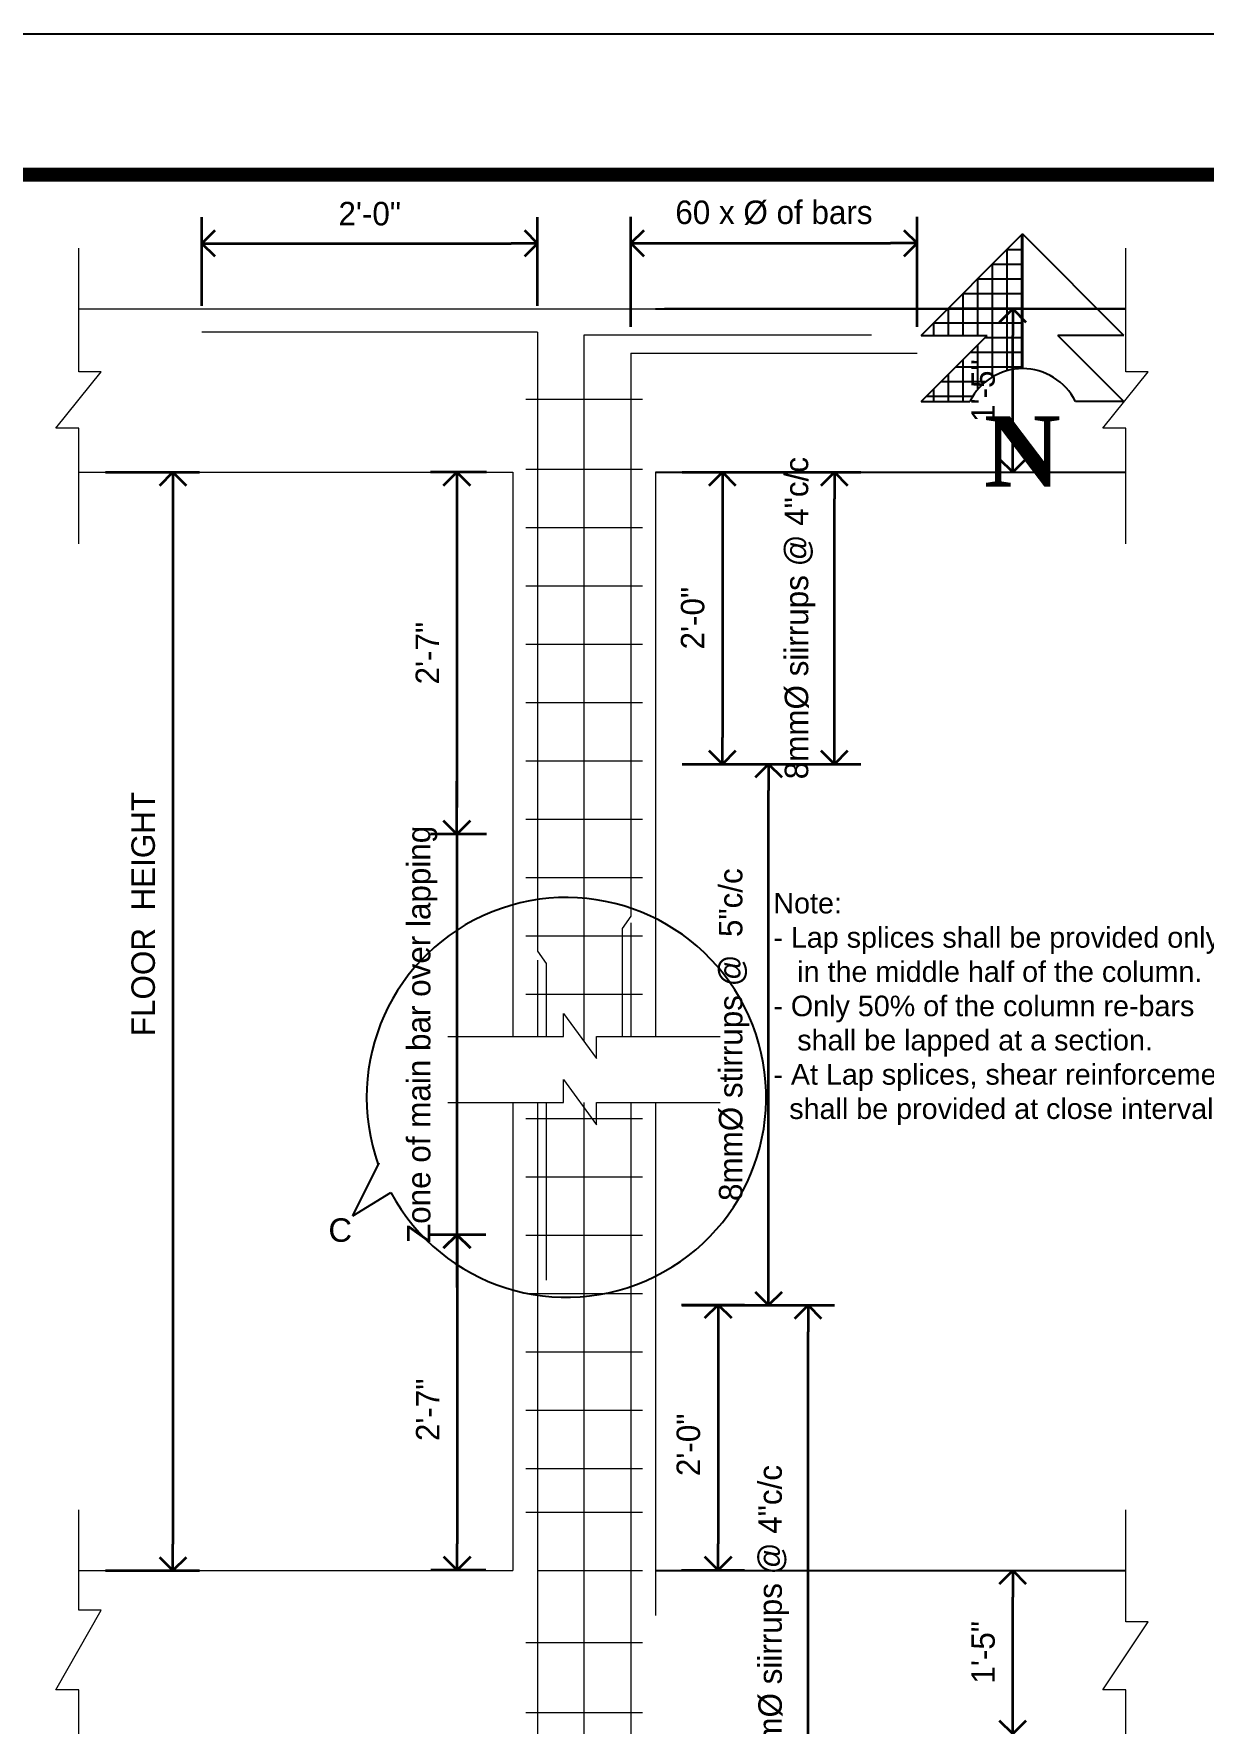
# Model space of a CAD drawing. Header units: inches. Extents: x -9998782 to 66725, y -6520505 to 8308.
# Drawn here: x -4994199 to -4993801, y -3257823 to -3257248 of the extents above; entities that cross this region are included whole.
import ezdxf

# ---------------------------------------------------------------- set-up
doc = ezdxf.new("R2010")
doc.units = ezdxf.units.IN
doc.header["$LTSCALE"] = 2
doc.header["$MEASUREMENT"] = 0
doc.header["$PDMODE"] = 34
doc.linetypes.add('ACAD_ISO02W100', pattern=[15, 12, -3])
doc.layers.get('0').update_dxf_attribs({"linetype": 'CONTINUOUS'})
doc.layers.get('DEFPOINTS').update_dxf_attribs({"color": 141, "linetype": 'CONTINUOUS'})
doc.layers.add('DIM', color=5, linetype='CONTINUOUS')
doc.layers.add('WAll', color=20, linetype='CONTINUOUS')
for name, color, linetype, lineweight in [('HATCH', 60, 'ACAD_ISO02W100', 13), ('OUTLINE', 1, 'CONTINUOUS', 25), ('Rebars', 1, 'CONTINUOUS', 13), ('STIRRUPS', 14, 'CONTINUOUS', 18), ('TEXT', 181, 'CONTINUOUS', 25), ('texts', 152, 'CONTINUOUS', 35)]:
    doc.layers.add(name, color=color, linetype=linetype, lineweight=lineweight)
doc.styles.add('Labels', font='arial.ttf', dxfattribs={"height": 8})
doc.styles.add('PRABIN', font='BKANT.TTF', dxfattribs={"height": 8})
doc.styles.get("Standard").update_dxf_attribs({"font": 'ARIALN.TTF'})
doc.dimstyles.new("Copy of S-2'", dxfattribs={"dimscale": 96, "dimtxt": 9, "dimasz": 0.09375, "dimexe": 0.09375, "dimexo": 0.09375, "dimgap": 0.0625, "dimtad": 1, "dimdec": 0, "dimlfac": 0.25, "dimzin": 3, "dimdsep": 46, "dimlunit": 3, "dimtxsty": 'PRABIN', "dimblk": 'OPEN90', "dimcen": 0.09375, "dimdle": 0.09375, "dimclrd": 256, "dimclre": 34, "dimclrt": 256, "dimadec": 0, "dimazin": 1, "dimtfac": 1, "dimtdec": 0, "dimtix": 1, "dimtmove": 0, "dimatfit": 3, "dimldrblk": 'DOTSMALL', "dimfxl": 1, "dimtolj": 1, "dimtzin": 1, "dimarcsym": 0})

# ---------------------------------------------------------------- blocks, each defined once
blk = doc.blocks.new('SDEGH')
at = {"layer": 'TEXT'}
h = blk.add_hatch(dxfattribs=at)
h.set_pattern_fill('NET', color=256, scale=40, style=0)
h.set_pattern_definition([(0, (43922.391, -13181.093), (0, 5), []), (90, (43922.391, -13181.093), (-5, 3e-16), [])])
h.paths.add_polyline_path([(52300.82, -9226.07), (52266.28, -9260.61), (52288.77, -9260.61), (52266.28, -9283.1), (52282.84, -9283.1, -0.284572), (52300.82, -9271.97)])
blk.add_line((52300.82, -9226.07), (52300.82, -9271.97), dxfattribs=at)
at = {"layer": 'WAll'}
for p, q in [((52266.28, -9260.61), (52300.82, -9226.07)), ((52335.35, -9260.61), (52300.82, -9226.07)), ((52266.28, -9260.61), (52288.77, -9260.61)), ((52266.28, -9283.1), (52288.77, -9260.61)), ((52335.35, -9260.61), (52312.86, -9260.61)), ((52335.35, -9283.1), (52312.86, -9260.61)), ((52266.28, -9283.1), (52282.84, -9283.1)), ((52335.35, -9283.1), (52318.79, -9283.1))]:
    blk.add_line(p, q, dxfattribs=at)
blk.add_arc((52300.82, -9292.04), 20.08, 26.46046, 153.53954, dxfattribs=at)
at = {"layer": 'DEFPOINTS', "insert": (52287.65, -9288.16), "char_height": 24, "width": 23.16, "attachment_point": 1}
blk.add_mtext('{\\fTimes New Roman|b1|i0|c0|p18;N}', dxfattribs=at)
blk = doc.blocks.new('_Open90')
at = {"color": 0, "linetype": 'ByBlock', "lineweight": -2}
for p, q in [((0, 0), (-1, 0)), ((-0.5, 0.5), (0, 0)), ((0, 0), (-0.5, -0.5))]:
    blk.add_line(p, q, dxfattribs=at)
blk = doc.blocks.new('*D205')
at = {"layer": 'DEFPOINTS', "color": 0, "transparency": 16777216}
for p in [(98423.67, -9756.3), (98404.61, -9892.81), (98423.51, -9892.81)]:
    blk.add_point(p, dxfattribs=at)
at = {"layer": 'DIM', "lineweight": -2, "transparency": 16777216}
for p, q in [((98404.61, -9747.3), (98404.61, -9738.3)), ((98404.61, -9756.3), (98404.61, -9892.81)), ((98404.61, -9901.81), (98404.61, -9910.81))]:
    blk.add_line(p, q, dxfattribs=at)
at = {"layer": 'DIM', "color": 34, "lineweight": -2, "transparency": 16777216}
for p, q in [((98414.67, -9756.3), (98395.61, -9756.3)), ((98414.51, -9892.81), (98395.61, -9892.81))]:
    blk.add_line(p, q, dxfattribs=at)
at = {"layer": 'DIM', "lineweight": -2, "transparency": 16777216, "xscale": 9, "yscale": 9, "zscale": 9}
for p, rotation in [((98404.61, -9756.3), 270), ((98404.61, -9892.81), 90)]:
    blk.add_blockref('_Open90', p, dxfattribs=dict(at, rotation=rotation))
at = {"layer": 'DIM', "transparency": 16777216, "insert": (98392.81, -9824.55), "char_height": 8, "attachment_point": 5, "rotation": 90, "style": 'PRABIN'}
blk.add_mtext('\\A1;Zone of main bar over lapping', dxfattribs=at)
blk = doc.blocks.new('_DOTSMALL')
at = {"color": 0, "linetype": 'ByBlock', "const_width": 0.5}
blk.add_lwpolyline([(-0.0625, 0, 1), (0.0625, 0, 1)], format="xyb", close=True, dxfattribs=at)
blk = doc.blocks.new('*D206')
at = {"layer": 'DEFPOINTS', "color": 0, "transparency": 16777216}
for p in [(98472.36, -9732.46), (98510.86, -9732.46), (98472.36, -9916.82)]:
    blk.add_point(p, dxfattribs=at)
at = {"layer": 'DIM', "color": 34, "lineweight": -2, "transparency": 16777216}
for p, q in [((98481.36, -9732.46), (98519.86, -9732.46)), ((98481.36, -9916.82), (98519.86, -9916.82))]:
    blk.add_line(p, q, dxfattribs=at)
at = {"layer": 'DIM', "lineweight": -2, "transparency": 16777216}
blk.add_line((98510.86, -9907.82), (98510.86, -9741.46), dxfattribs=at)
at = {"layer": 'DIM', "lineweight": -2, "transparency": 16777216, "xscale": 9, "yscale": 9, "zscale": 9}
for p, rotation in [((98510.86, -9732.46), 90), ((98510.86, -9916.82), 270)]:
    blk.add_blockref('_Open90', p, dxfattribs=dict(at, rotation=rotation))
at = {"layer": 'DIM', "transparency": 16777216, "insert": (98499.13, -9824.64), "char_height": 8, "attachment_point": 5, "rotation": 90, "style": 'PRABIN'}
blk.add_mtext('\\A1;8mm%%C stirrups @  5"c/c', dxfattribs=at)
blk = doc.blocks.new('*D207')
at = {"layer": 'DEFPOINTS', "color": 0, "transparency": 16777216}
for p in [(98275.84, -9633.1), (98275.84, -10007.2), (98307.89, -10007.2)]:
    blk.add_point(p, dxfattribs=at)
at = {"layer": 'DIM', "color": 34, "lineweight": -2, "transparency": 16777216}
for p, q in [((98284.84, -9633.1), (98316.89, -9633.1)), ((98284.84, -10007.2), (98316.89, -10007.2))]:
    blk.add_line(p, q, dxfattribs=at)
at = {"layer": 'DIM', "lineweight": -2, "transparency": 16777216}
blk.add_line((98307.89, -9642.1), (98307.89, -9998.2), dxfattribs=at)
at = {"layer": 'DIM', "lineweight": -2, "transparency": 16777216, "xscale": 9, "yscale": 9, "zscale": 9}
for p, rotation in [((98307.89, -9633.1), 90), ((98307.89, -10007.2), 270)]:
    blk.add_blockref('_Open90', p, dxfattribs=dict(at, rotation=rotation))
at = {"layer": 'DIM', "transparency": 16777216, "insert": (98297.78, -9783.56), "char_height": 8, "attachment_point": 5, "rotation": 90, "style": 'PRABIN'}
blk.add_mtext('\\A1;FLOOR  HEIGHT', dxfattribs=at)
blk = doc.blocks.new('*D208')
at = {"layer": 'DEFPOINTS', "color": 0, "transparency": 16777216}
for p in [(98472.2, -9916.65), (98472.2, -10007.04), (98493.66, -10007.04)]:
    blk.add_point(p, dxfattribs=at)
at = {"layer": 'DIM', "color": 34, "lineweight": -2, "transparency": 16777216}
for p, q in [((98481.2, -9916.65), (98502.66, -9916.65)), ((98481.2, -10007.04), (98502.66, -10007.04))]:
    blk.add_line(p, q, dxfattribs=at)
at = {"layer": 'DIM', "lineweight": -2, "transparency": 16777216}
blk.add_line((98493.66, -9925.65), (98493.66, -9998.04), dxfattribs=at)
at = {"layer": 'DIM', "lineweight": -2, "transparency": 16777216, "xscale": 9, "yscale": 9, "zscale": 9}
for p, rotation in [((98493.66, -9916.65), 90), ((98493.66, -10007.04), 270)]:
    blk.add_blockref('_Open90', p, dxfattribs=dict(at, rotation=rotation))
at = {"layer": 'DIM', "transparency": 16777216, "insert": (98483.56, -9964.35), "char_height": 8, "attachment_point": 5, "rotation": 90, "style": 'PRABIN'}
blk.add_mtext('\\A1;2\'-0"', dxfattribs=at)
blk = doc.blocks.new('*D209')
at = {"layer": 'DEFPOINTS', "color": 0, "transparency": 16777216}
for p in [(98423.51, -9892.81), (98404.73, -10007.04), (98423.51, -10007.04)]:
    blk.add_point(p, dxfattribs=at)
at = {"layer": 'DIM', "color": 34, "lineweight": -2, "transparency": 16777216}
for p, q in [((98414.51, -9892.81), (98395.73, -9892.81)), ((98414.51, -10007.04), (98395.73, -10007.04))]:
    blk.add_line(p, q, dxfattribs=at)
at = {"layer": 'DIM', "lineweight": -2, "transparency": 16777216}
blk.add_line((98404.73, -9901.81), (98404.73, -9998.04), dxfattribs=at)
at = {"layer": 'DIM', "lineweight": -2, "transparency": 16777216, "xscale": 9, "yscale": 9, "zscale": 9}
for p, rotation in [((98404.73, -9892.81), 90), ((98404.73, -10007.04), 270)]:
    blk.add_blockref('_Open90', p, dxfattribs=dict(at, rotation=rotation))
at = {"layer": 'DIM', "transparency": 16777216, "insert": (98394.69, -9952.42), "char_height": 8, "attachment_point": 5, "rotation": 90, "style": 'PRABIN'}
blk.add_mtext('\\A1;2\'-7"', dxfattribs=at)
blk = doc.blocks.new('*D214')
at = {"layer": 'DEFPOINTS', "color": 0, "transparency": 16777216}
for p in [(98472.36, -9916.82), (98524.29, -9916.82), (98472.36, -10162.2)]:
    blk.add_point(p, dxfattribs=at)
at = {"layer": 'DIM', "color": 34, "lineweight": -2, "transparency": 16777216}
for p, q in [((98481.36, -9916.82), (98533.29, -9916.82)), ((98481.36, -10162.2), (98533.29, -10162.2))]:
    blk.add_line(p, q, dxfattribs=at)
at = {"layer": 'DIM', "lineweight": -2, "transparency": 16777216}
blk.add_line((98524.29, -10153.2), (98524.29, -9925.82), dxfattribs=at)
at = {"layer": 'DIM', "lineweight": -2, "transparency": 16777216, "xscale": 9, "yscale": 9, "zscale": 9}
for p, rotation in [((98524.29, -9916.82), 90), ((98524.29, -10162.2), 270)]:
    blk.add_blockref('_Open90', p, dxfattribs=dict(at, rotation=rotation))
at = {"layer": 'DIM', "transparency": 16777216, "insert": (98512.57, -10026.11), "char_height": 8, "attachment_point": 5, "rotation": 90, "style": 'PRABIN'}
blk.add_mtext('\\A1;8mm%%C siirrups @ 4"c/c', dxfattribs=at)
blk = doc.blocks.new('*D217')
at = {"layer": 'DEFPOINTS', "color": 0, "transparency": 16777216}
for p in [(98561.45, -9555.11), (98463.91, -9592.57), (98561.45, -9592.57)]:
    blk.add_point(p, dxfattribs=at)
at = {"layer": 'DIM', "color": 34, "lineweight": -2, "transparency": 16777216}
for p, q in [((98463.91, -9583.57), (98463.91, -9546.11)), ((98561.45, -9583.57), (98561.45, -9546.11))]:
    blk.add_line(p, q, dxfattribs=at)
at = {"layer": 'DIM', "lineweight": -2, "transparency": 16777216}
blk.add_line((98472.91, -9555.11), (98552.45, -9555.11), dxfattribs=at)
at = {"layer": 'DIM', "lineweight": -2, "transparency": 16777216, "xscale": 9, "yscale": 9, "zscale": 9, "rotation": 180}
blk.add_blockref('_Open90', (98463.91, -9555.11), dxfattribs=at)
at = {"layer": 'DIM', "lineweight": -2, "transparency": 16777216, "xscale": 9, "yscale": 9, "zscale": 9}
blk.add_blockref('_Open90', (98561.45, -9555.11), dxfattribs=at)
at = {"layer": 'DIM', "transparency": 16777216, "insert": (98512.68, -9544.69), "char_height": 8, "attachment_point": 5, "style": 'PRABIN'}
blk.add_mtext('\\A1;60 x %%c of bars', dxfattribs=at)
blk = doc.blocks.new('*D218')
at = {"layer": 'DEFPOINTS', "color": 0, "transparency": 16777216}
for p in [(98432.12, -9555.15), (98317.75, -9585.4), (98432.12, -9585.4)]:
    blk.add_point(p, dxfattribs=at)
at = {"layer": 'DIM', "color": 34, "lineweight": -2, "transparency": 16777216}
for p, q in [((98317.75, -9576.4), (98317.75, -9546.15)), ((98432.12, -9576.4), (98432.12, -9546.15))]:
    blk.add_line(p, q, dxfattribs=at)
at = {"layer": 'DIM', "lineweight": -2, "transparency": 16777216}
blk.add_line((98326.75, -9555.15), (98423.12, -9555.15), dxfattribs=at)
at = {"layer": 'DIM', "lineweight": -2, "transparency": 16777216, "xscale": 9, "yscale": 9, "zscale": 9, "rotation": 180}
blk.add_blockref('_Open90', (98317.75, -9555.15), dxfattribs=at)
at = {"layer": 'DIM', "lineweight": -2, "transparency": 16777216, "xscale": 9, "yscale": 9, "zscale": 9}
blk.add_blockref('_Open90', (98432.12, -9555.15), dxfattribs=at)
at = {"layer": 'DIM', "transparency": 16777216, "insert": (98374.93, -9545.05), "char_height": 8, "attachment_point": 5, "style": 'PRABIN'}
blk.add_mtext('\\A1;2\'-0"', dxfattribs=at)
blk = doc.blocks.new('*D219')
at = {"layer": 'DEFPOINTS', "color": 0, "transparency": 16777216}
for p in [(98423.67, -9633.1), (98404.61, -9756.3), (98423.67, -9756.3)]:
    blk.add_point(p, dxfattribs=at)
at = {"layer": 'DIM', "color": 34, "lineweight": -2, "transparency": 16777216}
for p, q in [((98414.67, -9633.1), (98395.61, -9633.1)), ((98414.67, -9756.3), (98395.61, -9756.3))]:
    blk.add_line(p, q, dxfattribs=at)
at = {"layer": 'DIM', "lineweight": -2, "transparency": 16777216}
blk.add_line((98404.61, -9642.1), (98404.61, -9747.3), dxfattribs=at)
at = {"layer": 'DIM', "lineweight": -2, "transparency": 16777216, "xscale": 9, "yscale": 9, "zscale": 9}
for p, rotation in [((98404.61, -9633.1), 90), ((98404.61, -9756.3), 270)]:
    blk.add_blockref('_Open90', p, dxfattribs=dict(at, rotation=rotation))
at = {"layer": 'DIM', "transparency": 16777216, "insert": (98394.57, -9694.7), "char_height": 8, "attachment_point": 5, "rotation": 90, "style": 'PRABIN'}
blk.add_mtext('\\A1;2\'-7"', dxfattribs=at)
blk = doc.blocks.new('*D220')
at = {"layer": 'DEFPOINTS', "color": 0, "transparency": 16777216}
for p in [(98472.36, -9633.1), (98472.36, -9732.46), (98495.12, -9732.46)]:
    blk.add_point(p, dxfattribs=at)
at = {"layer": 'DIM', "color": 34, "lineweight": -2, "transparency": 16777216}
for p, q in [((98481.36, -9633.1), (98504.12, -9633.1)), ((98481.36, -9732.46), (98504.12, -9732.46))]:
    blk.add_line(p, q, dxfattribs=at)
at = {"layer": 'DIM', "lineweight": -2, "transparency": 16777216}
blk.add_line((98495.12, -9642.1), (98495.12, -9723.46), dxfattribs=at)
at = {"layer": 'DIM', "lineweight": -2, "transparency": 16777216, "xscale": 9, "yscale": 9, "zscale": 9}
for p, rotation in [((98495.12, -9633.1), 90), ((98495.12, -9732.46), 270)]:
    blk.add_blockref('_Open90', p, dxfattribs=dict(at, rotation=rotation))
at = {"layer": 'DIM', "transparency": 16777216, "insert": (98485.02, -9682.78), "char_height": 8, "attachment_point": 5, "rotation": 90, "style": 'PRABIN'}
blk.add_mtext('\\A1;2\'-0"', dxfattribs=at)
blk = doc.blocks.new('*D221')
at = {"layer": 'DEFPOINTS', "color": 0, "transparency": 16777216}
for p in [(98472.36, -9633.1), (98533.28, -9633.1), (98472.36, -9732.46)]:
    blk.add_point(p, dxfattribs=at)
at = {"layer": 'DIM', "color": 34, "lineweight": -2, "transparency": 16777216}
for p, q in [((98481.36, -9633.1), (98542.28, -9633.1)), ((98481.36, -9732.46), (98542.28, -9732.46))]:
    blk.add_line(p, q, dxfattribs=at)
at = {"layer": 'DIM', "lineweight": -2, "transparency": 16777216}
blk.add_line((98533.28, -9723.46), (98533.28, -9642.1), dxfattribs=at)
at = {"layer": 'DIM', "lineweight": -2, "transparency": 16777216, "xscale": 9, "yscale": 9, "zscale": 9}
for p, rotation in [((98533.28, -9633.1), 90), ((98533.28, -9732.46), 270)]:
    blk.add_blockref('_Open90', p, dxfattribs=dict(at, rotation=rotation))
at = {"layer": 'DIM', "transparency": 16777216, "insert": (98521.56, -9682.78), "char_height": 8, "attachment_point": 5, "rotation": 90, "style": 'PRABIN'}
blk.add_mtext('\\A1;8mm%%C siirrups @ 4"c/c', dxfattribs=at)
blk = doc.blocks.new('*D231')
at = {"layer": 'DEFPOINTS', "color": 0, "ltscale": 0.5, "transparency": 16777216}
for p in [(98594.06, -10007.2), (98594.06, -10007.2), (98594.06, -10062.84)]:
    blk.add_point(p, dxfattribs=at)
at = {"layer": 'DIM', "lineweight": -2, "ltscale": 0.5, "transparency": 16777216}
blk.add_line((98594.06, -10053.84), (98594.06, -10016.2), dxfattribs=at)
at = {"layer": 'DIM', "lineweight": -2, "ltscale": 0.5, "transparency": 16777216, "xscale": 9, "yscale": 9, "zscale": 9}
for p, rotation in [((98594.06, -10007.2), 90), ((98594.06, -10062.84), 270)]:
    blk.add_blockref('_Open90', p, dxfattribs=dict(at, rotation=rotation))
at = {"layer": 'DIM', "ltscale": 0.5, "transparency": 16777216, "insert": (98583.99, -10035.02), "char_height": 8, "attachment_point": 5, "rotation": 90, "style": 'PRABIN'}
blk.add_mtext('\\A1;1\'-5"', dxfattribs=at)
blk = doc.blocks.new('*D232')
at = {"layer": 'DEFPOINTS', "color": 0, "ltscale": 0.5, "transparency": 16777216}
for p in [(98594.06, -9577.46), (98594.06, -9577.46), (98594.06, -9633.1)]:
    blk.add_point(p, dxfattribs=at)
at = {"layer": 'DIM', "lineweight": -2, "ltscale": 0.5, "transparency": 16777216}
blk.add_line((98594.06, -9624.1), (98594.06, -9586.46), dxfattribs=at)
at = {"layer": 'DIM', "lineweight": -2, "ltscale": 0.5, "transparency": 16777216, "xscale": 9, "yscale": 9, "zscale": 9}
for p, rotation in [((98594.06, -9577.46), 90), ((98594.06, -9633.1), 270)]:
    blk.add_blockref('_Open90', p, dxfattribs=dict(at, rotation=rotation))
at = {"layer": 'DIM', "ltscale": 0.5, "transparency": 16777216, "insert": (98583.99, -9605.28), "char_height": 8, "attachment_point": 5, "rotation": 90, "style": 'PRABIN'}
blk.add_mtext('\\A1;1\'-5"', dxfattribs=at)
blk = doc.blocks.new('FGDF')
at = {"layer": 'DIM'}
for p, q in [((98472.36, -9577.46), (98632.63, -9577.46)), ((98472.36, -9577.46), (98632.63, -9577.46)), ((98472.36, -9577.46), (98632.63, -9577.46)), ((98632.63, -9577.46), (98475.34, -9577.46)), ((98472.36, -9633.1), (98632.63, -9633.1)), ((98472.36, -9633.1), (98632.63, -9633.1)), ((98472.36, -9633.1), (98632.63, -9633.1)), ((98369.13, -9886.37), (98378.18, -9868.28)), ((98369.13, -9886.37), (98382.1, -9878.44)), ((98472.36, -10007.2), (98632.63, -10007.2))]:
    blk.add_line(p, q, dxfattribs=at)
blk.add_arc((98441.96, -9846.01), 68.08, 208.43941, 199.67534, dxfattribs=at)
at = {"layer": 'HATCH'}
blk.add_line((98428.09, -9608.17), (98467.89, -9608.17), dxfattribs=at)
at = {"layer": 'OUTLINE', "lineweight": 18, "ltscale": 0.1}
for p, q in [((98275.84, -9577.46), (98632.63, -9577.46)), ((98275.84, -9633.1), (98423.67, -9633.1)), ((98423.67, -9633.1), (98423.67, -9825.23)), ((98472.36, -9633.1), (98472.36, -9825.23)), ((98632.63, -9633.1), (98475.34, -9633.1)), ((98423.67, -9847.77), (98423.67, -10007.2)), ((98472.36, -9847.77), (98472.36, -10022.49)), ((98275.84, -10007.2), (98423.67, -10007.2)), ((98632.63, -10007.2), (98475.34, -10007.2))]:
    blk.add_line(p, q, dxfattribs=at)
for points in [[(98275.84, -9657.5), (98275.84, -9618.03), (98268, -9618.03), (98283.41, -9598.86), (98275.84, -9598.86), (98275.84, -9556.74)], [(98632.63, -9657.5), (98632.63, -9618.03), (98624.79, -9618.03), (98640.2, -9598.86), (98632.63, -9598.86), (98632.63, -9556.74)], [(98401.51, -9825.23), (98440.98, -9825.23), (98440.98, -9817.4), (98452.2, -9832.8), (98452.2, -9825.23), (98494.31, -9825.23)], [(98401.51, -9847.77), (98440.98, -9847.77), (98440.98, -9839.93), (98452.2, -9855.34), (98452.2, -9847.77), (98494.31, -9847.77)], [(98275.84, -10087.25), (98275.84, -10047.78), (98268, -10047.78), (98283.41, -10020.66), (98275.84, -10020.66), (98275.84, -9986.49)], [(98632.63, -10087.25), (98632.63, -10047.78), (98624.79, -10047.78), (98640.2, -10024.63), (98632.63, -10024.63), (98632.63, -9986.49)]]:
    blk.add_lwpolyline(points, dxfattribs=at)
at = {"layer": 'Rebars'}
for p, q in [((98432.12, -9585.4), (98317.75, -9585.4)), ((98432.12, -9585.4), (98432.12, -9796.2)), ((98447.99, -9586.33), (98545.95, -9586.33)), ((98447.99, -9827.03), (98447.99, -9586.33)), ((98463.91, -9592.57), (98561.45, -9592.57)), ((98463.91, -9592.57), (98463.91, -9784.26)), ((98463.91, -9784.26), (98460.98, -9788.52)), ((98463.91, -9786.5), (98463.91, -9825.23)), ((98460.98, -9788.52), (98460.98, -9825.23)), ((98432.12, -9796.2), (98435.06, -9800.46)), ((98432.12, -9799.29), (98432.12, -9825.23)), ((98435.06, -9800.46), (98435.06, -9825.23)), ((98432.12, -9847.77), (98432.12, -10007.2)), ((98435.06, -9847.77), (98435.06, -9908.25)), ((98447.99, -10007.2), (98447.99, -9847.77)), ((98463.91, -9847.77), (98463.91, -10007.2)), ((98432.12, -10007.2), (98432.12, -10234.59)), ((98447.99, -10268.6), (98447.99, -10007.2)), ((98463.91, -10007.2), (98463.91, -10196.15))]:
    blk.add_line(p, q, dxfattribs=at)
at = {"layer": 'STIRRUPS', "ltscale": 0.1}
for p, q in [((98428.09, -9608.17), (98467.89, -9608.17)), ((98428.09, -9632.02), (98467.89, -9632.02)), ((98428.09, -9651.89), (98467.89, -9651.89)), ((98428.09, -9651.89), (98467.89, -9651.89)), ((98428.09, -9671.76), (98467.89, -9671.76)), ((98428.09, -9691.63), (98467.89, -9691.63)), ((98428.09, -9711.5), (98467.89, -9711.5)), ((98428.09, -9731.38), (98467.89, -9731.38)), ((98428.09, -9731.38), (98467.89, -9731.38)), ((98428.09, -9751.25), (98467.89, -9751.25)), ((98428.09, -9771.12), (98467.89, -9771.12)), ((98428.09, -9790.99), (98467.89, -9790.99)), ((98428.09, -9810.86), (98467.89, -9810.86)), ((98428.09, -9853.23), (98467.89, -9853.23)), ((98428.09, -9873.1), (98467.89, -9873.1)), ((98428.09, -9892.97), (98467.89, -9892.97)), ((98428.09, -9912.84), (98467.89, -9912.84)), ((98428.09, -9932.71), (98467.89, -9932.71)), ((98428.09, -9952.59), (98467.89, -9952.59)), ((98428.09, -9972.46), (98467.89, -9972.46)), ((98428.09, -9972.46), (98467.89, -9972.46)), ((98428.09, -9987.33), (98467.89, -9987.33)), ((98432.12, -10007.2), (98467.89, -10007.2)), ((98428.09, -10031.66), (98467.89, -10031.66)), ((98428.09, -10055.51), (98467.89, -10055.51))]:
    blk.add_line(p, q, dxfattribs=at)
at = {"layer": 'texts', "color": 254, "ltscale": 0.1, "insert": (98512.47, -9815.91), "char_height": 7, "attachment_point": 4, "style": 'Labels'}
blk.add_mtext('\\A1;Note:\\P\\pi-9,l9,t9;- Lap splices shall be provided only \\P\\pi0,l0,tz;   in the middle half of the column.\\P\\pi-9,l9,t9;- Only 50% of the column re-bars \\P   shall be lapped at a section.\\P- At Lap splices, shear reinforcement\\P  shall be provided at close interval.', dxfattribs=at)
at = {"layer": 'texts', "color": 254, "ltscale": 0.1, "insert": (98364.88, -9891.26), "char_height": 8, "width": 110.8746, "attachment_point": 5, "style": 'Labels'}
blk.add_mtext('\\pi-112,l112;C', dxfattribs=at)
at = {"layer": 'DIM'}
for base, p1, p2, text, picture, middle in [((98561.45, -9555.11), (98463.91, -9592.57), (98561.45, -9592.57), '60 x %%c of bars', '*D217', (98512.68, -9544.69)), ((98432.12, -9555.15), (98317.75, -9585.4), (98432.12, -9585.4), '2\'-0"', '*D218', (98374.93, -9545.05))]:
    dim = blk.add_linear_dim(base=base, p1=p1, p2=p2, text=text, dimstyle="Copy of S-2'", dxfattribs=at)
    dim.commit()
    dim.dimension.update_dxf_attribs({"geometry": picture, "text_midpoint": middle})
at = {"layer": 'DIM', "ltscale": 0.5}
for base, p1, p2, picture, middle in [((98594.06, -9577.46), (98594.06, -9633.1), (98594.06, -9577.46), '*D232', (98583.99, -9605.28)), ((98594.06, -10007.2), (98594.06, -10062.84), (98594.06, -10007.2), '*D231', (98583.99, -10035.02))]:
    dim = blk.add_linear_dim(base=base, p1=p1, p2=p2, angle=90, text='1\'-5"', dimstyle="Copy of S-2'", dxfattribs=at)
    dim.commit()
    dim.dimension.update_dxf_attribs({"geometry": picture, "text_midpoint": middle})
at = {"layer": 'DIM'}
for base, p1, p2, text, picture, middle in [((98307.89, -10007.2), (98275.84, -9633.1), (98275.84, -10007.2), 'FLOOR  HEIGHT', '*D207', (98307.89, -9783.56)), ((98533.28, -9633.1), (98472.36, -9732.46), (98472.36, -9633.1), '8mm%%C siirrups @ 4"c/c', '*D221', (98533.28, -9682.78)), ((98404.73, -10007.04), (98423.51, -9892.81), (98423.51, -10007.04), '2\'-7"', '*D209', (98404.73, -9952.42)), ((98493.66, -10007.04), (98472.2, -9916.65), (98472.2, -10007.04), '2\'-0"', '*D208', (98493.66, -9964.35)), ((98524.29, -9916.82), (98472.36, -10162.2), (98472.36, -9916.82), '8mm%%C siirrups @ 4"c/c', '*D214', (98524.29, -10026.11))]:
    dim = blk.add_linear_dim(base=base, p1=p1, p2=p2, angle=90, text=text, dimstyle="Copy of S-2'", dxfattribs=at)
    dim.commit()
    dim.dimension.update_dxf_attribs({"geometry": picture, "text_midpoint": middle, "dimtype": 128})
for base, p1, p2, text, picture, middle in [((98404.61, -9756.3), (98423.67, -9633.1), (98423.67, -9756.3), '2\'-7"', '*D219', (98394.57, -9694.7)), ((98495.12, -9732.46), (98472.36, -9633.1), (98472.36, -9732.46), '2\'-0"', '*D220', (98485.02, -9682.78)), ((98404.61, -9892.81), (98423.67, -9756.3), (98423.51, -9892.81), 'Zone of main bar over lapping', '*D205', (98392.81, -9824.55))]:
    dim = blk.add_linear_dim(base=base, p1=p1, p2=p2, angle=90, text=text, dimstyle="Copy of S-2'", dxfattribs=at)
    dim.commit()
    dim.dimension.update_dxf_attribs({"geometry": picture, "text_midpoint": middle})
dim = blk.add_linear_dim(base=(98510.86, -9732.46), p1=(98472.36, -9916.82), p2=(98472.36, -9732.46), angle=90, text='8mm%%C stirrups @  5"c/c', dimstyle="Copy of S-2'", override={"dimtmove": 1}, dxfattribs=at)
dim.commit()
dim.dimension.update_dxf_attribs({"geometry": '*D206', "text_midpoint": (98499.13, -9824.64)})

msp = doc.modelspace()

# ---------------------------------------------------------------- linework, layer by layer
msp.add_lwpolyline([(-4996473.25, -3259492.71), (-4996473.25, -3257247.67), (-4993298.45, -3257247.67), (-4993298.45, -3259492.71)], close=True)
at = {"const_width": 4.8}
msp.add_lwpolyline([(-4993346.45, -3259444.71), (-4993346.45, -3257295.67), (-4996329.25, -3257295.67), (-4996329.25, -3259444.71)], close=True, dxfattribs=at)

# ---------------------------------------------------------------- block references
at = {"color": 5, "lineweight": 35}
msp.add_blockref('FGDF', (-5092459.73, -3247763.93), dxfattribs=at)
at = {"layer": 'WAll'}
msp.add_blockref('SDEGH', (-5046163.13, -3248089.77), dxfattribs=at)

doc.saveas('drawing.dxf')
